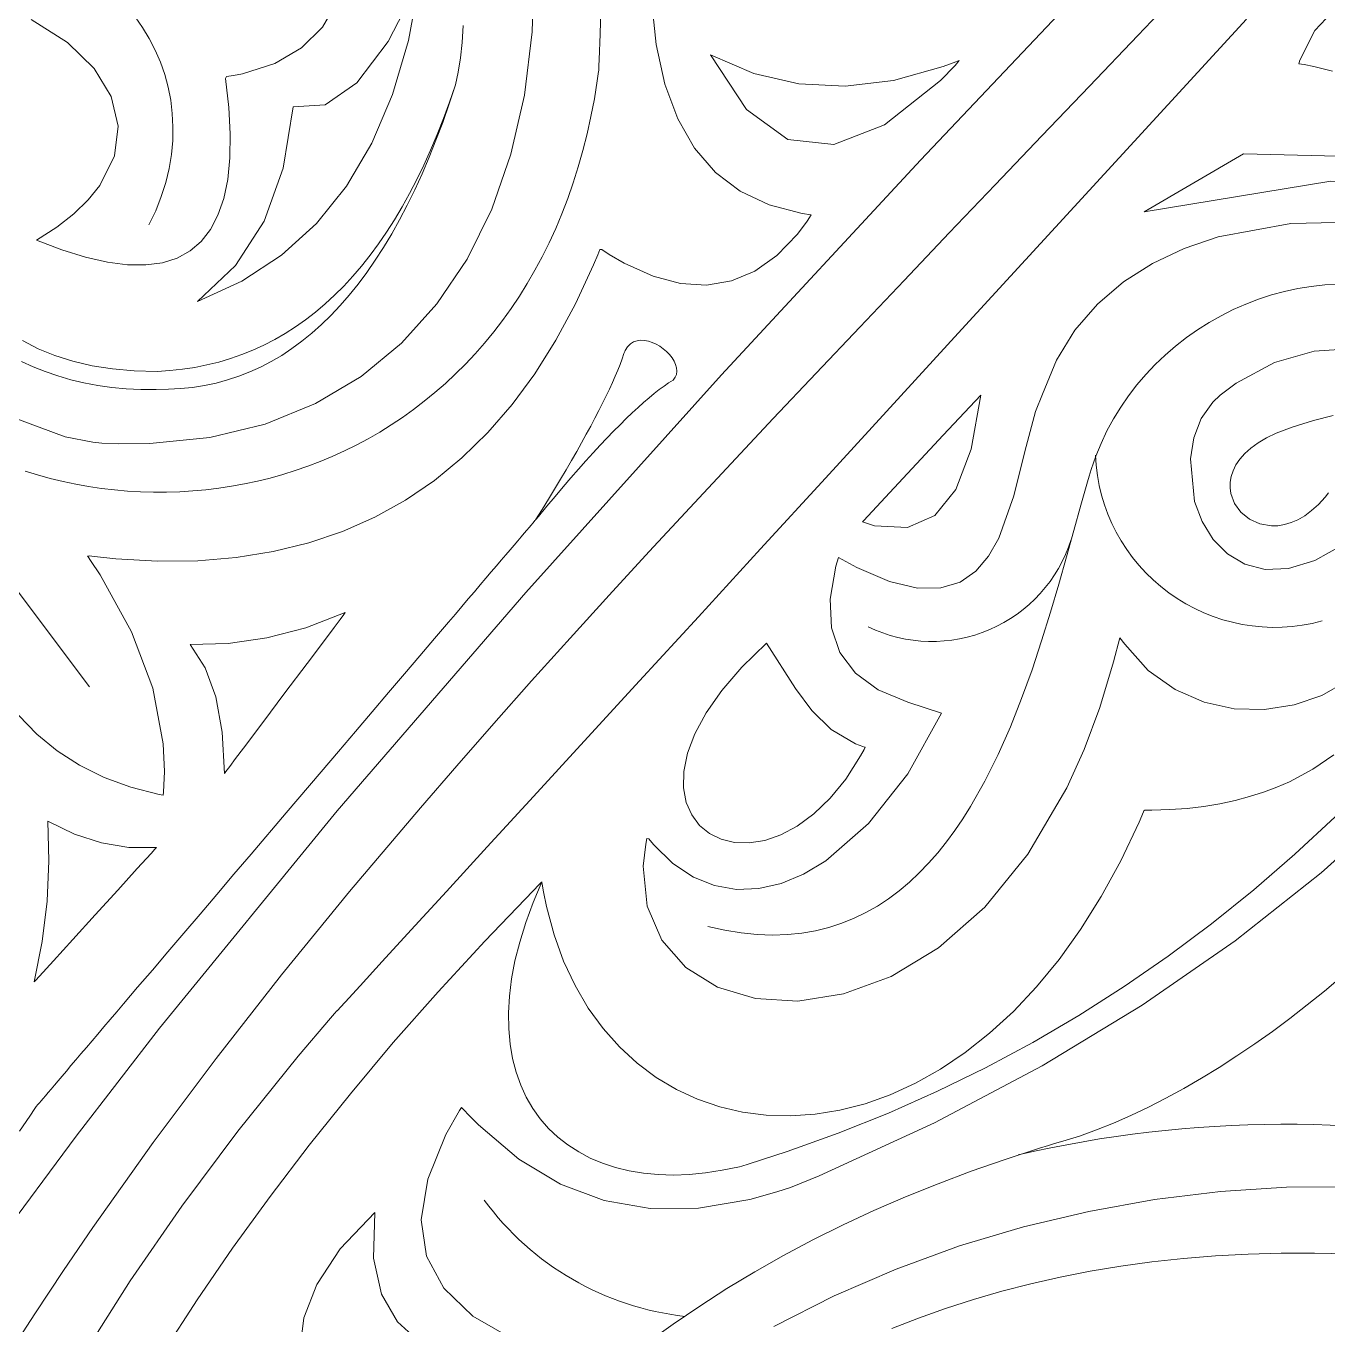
# Model space of a CAD drawing. Header units: inches. Extents: x 249 to 1192, y -18 to 440.
# Drawn here: x 689.5545 to 689.9347, y 233.6908 to 234.0702 of the extents above; entities that cross this region are included whole.
import ezdxf

# ---------------------------------------------------------------- set-up
doc = ezdxf.new("R2010")
doc.units = ezdxf.units.IN
doc.header["$MEASUREMENT"] = 0
doc.layers.add('KACA', color=141, linetype='Continuous', lineweight=30)

# ---------------------------------------------------------------- blocks, each defined once
blk = doc.blocks.new('GORGA')
at = {"lineweight": 9}
for points in [[(366.96725, 150.24422), (366.96862, 150.23106), (366.97117, 150.21942), (366.97491, 150.20931), (366.97982, 150.20074), (366.9859, 150.19369), (366.99317, 150.18817), (367.00161, 150.18418), (367.01123, 150.18172), (367.01382, 150.18134), (367.01269, 150.17942), (367.00983, 150.17567), (367.0038, 150.16943), (366.99737, 150.16486), (366.99055, 150.16197), (366.98332, 150.16076), (366.9757, 150.16122), (366.96769, 150.16336), (366.95928, 150.16718), (366.95492, 150.16972), (366.95271, 150.17114), (366.95214, 150.17114), (366.95153, 150.16963), (366.95029, 150.16665), (366.94504, 150.15525), (366.93933, 150.14465), (366.93316, 150.13485), (366.92652, 150.12586), (366.91943, 150.11768), (366.91187, 150.1103), (366.90384, 150.10373), (366.89536, 150.09796), (366.88641, 150.093), (366.877, 150.08884), (366.86713, 150.08549), (366.85679, 150.08294), (366.84599, 150.0812), (366.83473, 150.08027), (366.82301, 150.08014), (366.81083, 150.08082), (366.80456, 150.08146), (366.80298, 150.08165), (366.80251, 150.08163), (366.80269, 150.08137), (366.80342, 150.08032), (366.80621, 150.07614), (366.81543, 150.05952), (366.82157, 150.04307), (366.82462, 150.02679), (366.82498, 150.01871), (366.82487, 150.01469), (366.82475, 150.01268), (366.8246, 150.01176), (366.82351, 150.01198), (366.81515, 150.01415), (366.80739, 150.01699), (366.80023, 150.02052), (366.79368, 150.02472), (366.78772, 150.0296), (366.78237, 150.03515)], [(366.8756, 150.24378), (366.87114, 150.23615), (366.86502, 150.23006), (366.85723, 150.22551), (366.84777, 150.22252), (366.84514, 150.22201), (366.84379, 150.2218), (366.8431, 150.2217), (366.84286, 150.22107), (366.8438, 150.21266), (366.84422, 150.20495), (366.84411, 150.19795), (366.84348, 150.19165), (366.84232, 150.18606), (366.84064, 150.18117), (366.83844, 150.17699), (366.83572, 150.17351), (366.83247, 150.17074), (366.8287, 150.16867), (366.8244, 150.1673), (366.81958, 150.16664), (366.81424, 150.16669), (366.80837, 150.16743), (366.80198, 150.16889), (366.79507, 150.17105), (366.78763, 150.17391), (366.79353, 150.17765), (366.79857, 150.18157), (366.80276, 150.18565), (366.80611, 150.18985), (366.81037, 150.19849), (366.81146, 150.20723), (366.80947, 150.21584), (366.80452, 150.22405), (366.7967, 150.23162), (366.78613, 150.2383)], [(366.78081, 150.12212), (366.79604, 150.11649), (366.8041, 150.11486), (366.8067, 150.11459), (366.81146, 150.1144), (366.82072, 150.11446), (366.83823, 150.11625), (366.85438, 150.12018), (366.86912, 150.12617), (366.88243, 150.13408), (366.89427, 150.14383), (366.90459, 150.1553), (366.91338, 150.16839), (366.92059, 150.18299), (366.92618, 150.19899), (366.93013, 150.21629), (366.9324, 150.23478), (366.93296, 150.25436)], [(367.14095, 150.23846), (367.05787, 150.14785), (367.01806, 150.10442), (366.99908, 150.08373), (366.98092, 150.06392), (366.96372, 150.04515), (366.94761, 150.02758), (366.93275, 150.01137), (366.91927, 149.99667), (366.90733, 149.98365), (366.89706, 149.97244), (366.88861, 149.96322), (366.88212, 149.95614), (366.87773, 149.95136), (366.87637, 149.94987), (366.87559, 149.94902), (366.87542, 149.94884), (366.87539, 149.94881), (366.87467, 149.94798), (366.87348, 149.94661), (366.8641, 149.9356), (366.84639, 149.91363), (366.83004, 149.89172), (366.81502, 149.86991), (366.8013, 149.84821)], [(367.32551, 149.85438), (367.31565, 149.86066), (367.31059, 149.86373), (367.30896, 149.86465), (367.30793, 149.86517), (367.29964, 149.86914), (367.28262, 149.87631), (367.26507, 149.88245), (367.24707, 149.88755), (367.22868, 149.8916), (367.20998, 149.8946), (367.19102, 149.89655), (367.17188, 149.89743), (367.15264, 149.89725), (367.13335, 149.89599), (367.11408, 149.89365), (367.09491, 149.89023), (367.07591, 149.88572), (367.05714, 149.88011), (367.03867, 149.87339), (367.02057, 149.86557), (367.00291, 149.85664)], [(366.96725, 150.24422), (366.96862, 150.23106), (366.97117, 150.21942), (366.97491, 150.20931), (366.97982, 150.20074), (366.9859, 150.19369), (366.99317, 150.18817), (367.00161, 150.18418), (367.01123, 150.18172), (367.01382, 150.18134), (367.01269, 150.17942), (367.00983, 150.17567), (367.0038, 150.16943), (366.99737, 150.16486), (366.99055, 150.16197), (366.98332, 150.16076), (366.9757, 150.16122), (366.96769, 150.16336), (366.95928, 150.16718), (366.95492, 150.16972), (366.95271, 150.17114), (366.95214, 150.17114), (366.95153, 150.16963), (366.95029, 150.16665), (366.94504, 150.15525), (366.93933, 150.14465), (366.93316, 150.13485), (366.92652, 150.12586), (366.91943, 150.11768), (366.91187, 150.1103), (366.90384, 150.10373), (366.89536, 150.09796), (366.88641, 150.093), (366.877, 150.08884), (366.86713, 150.08549), (366.85679, 150.08294), (366.84599, 150.0812), (366.83473, 150.08027), (366.82301, 150.08014), (366.81083, 150.08082), (366.80456, 150.08146), (366.80298, 150.08165), (366.80251, 150.08163), (366.80269, 150.08137), (366.80342, 150.08032), (366.80621, 150.07614), (366.81543, 150.05952), (366.82157, 150.04307), (366.82462, 150.02679), (366.82498, 150.01871), (366.82487, 150.01469), (366.82475, 150.01268), (366.8246, 150.01176), (366.82351, 150.01198), (366.81515, 150.01415), (366.80739, 150.01699), (366.80023, 150.02052), (366.79368, 150.02472), (366.78772, 150.0296), (366.78237, 150.03515)], [(366.8756, 150.24378), (366.87114, 150.23615), (366.86502, 150.23006), (366.85723, 150.22551), (366.84777, 150.22252), (366.84514, 150.22201), (366.84379, 150.2218), (366.8431, 150.2217), (366.84286, 150.22107), (366.8438, 150.21266), (366.84422, 150.20495), (366.84411, 150.19795), (366.84348, 150.19165), (366.84232, 150.18606), (366.84064, 150.18117), (366.83844, 150.17699), (366.83572, 150.17351), (366.83247, 150.17074), (366.8287, 150.16867), (366.8244, 150.1673), (366.81958, 150.16664), (366.81424, 150.16669), (366.80837, 150.16743), (366.80198, 150.16889), (366.79507, 150.17105), (366.78763, 150.17391), (366.79353, 150.17765), (366.79857, 150.18157), (366.80276, 150.18565), (366.80611, 150.18985), (366.81037, 150.19849), (366.81146, 150.20723), (366.80947, 150.21584), (366.80452, 150.22405), (366.7967, 150.23162), (366.78613, 150.2383)], [(366.78081, 150.12212), (366.79604, 150.11649), (366.8041, 150.11486), (366.8067, 150.11459), (366.81146, 150.1144), (366.82072, 150.11446), (366.83823, 150.11625), (366.85438, 150.12018), (366.86912, 150.12617), (366.88243, 150.13408), (366.89427, 150.14383), (366.90459, 150.1553), (366.91338, 150.16839), (366.92059, 150.18299), (366.92618, 150.19899), (366.93013, 150.21629), (366.9324, 150.23478), (366.93296, 150.25436)], [(367.14095, 150.23846), (367.05787, 150.14785), (367.01806, 150.10442), (366.99908, 150.08373), (366.98092, 150.06392), (366.96372, 150.04515), (366.94761, 150.02758), (366.93275, 150.01137), (366.91927, 149.99667), (366.90733, 149.98365), (366.89706, 149.97244), (366.88861, 149.96322), (366.88212, 149.95614), (366.87773, 149.95136), (366.87637, 149.94987), (366.87559, 149.94902), (366.87542, 149.94884), (366.87539, 149.94881), (366.87467, 149.94798), (366.87348, 149.94661), (366.8641, 149.9356), (366.84639, 149.91363), (366.83004, 149.89172), (366.81502, 149.86991), (366.8013, 149.84821)], [(367.32551, 149.85438), (367.31565, 149.86066), (367.31059, 149.86373), (367.30896, 149.86465), (367.30793, 149.86517), (367.29964, 149.86914), (367.28262, 149.87631), (367.26507, 149.88245), (367.24707, 149.88755), (367.22868, 149.8916), (367.20998, 149.8946), (367.19102, 149.89655), (367.17188, 149.89743), (367.15264, 149.89725), (367.13335, 149.89599), (367.11408, 149.89365), (367.09491, 149.89023), (367.07591, 149.88572), (367.05714, 149.88011), (367.03867, 149.87339), (367.02057, 149.86557), (367.00291, 149.85664)], [(366.92694, 149.85276), (366.91503, 149.85966), (366.90657, 149.8678), (366.90155, 149.87717), (366.89999, 149.88778), (366.90188, 149.89963), (366.90721, 149.91271), (366.91117, 149.91972), (366.91173, 149.92061), (366.91244, 149.91987), (366.91387, 149.91835), (366.91674, 149.91546), (366.92848, 149.90551), (366.94067, 149.89816), (366.95341, 149.89335), (366.96681, 149.89104), (366.98096, 149.89118), (366.99597, 149.89373), (367.00382, 149.89589), (367.00784, 149.89719), (367.01616, 149.90064), (367.04987, 149.91608), (367.08128, 149.93269), (367.1105, 149.95043), (367.13764, 149.96926), (367.16281, 149.98912), (367.18614, 150.00999)], [(367.17241, 150.14224), (367.16075, 150.14144), (367.14916, 150.13813), (367.13799, 150.13217), (367.13328, 150.12865), (367.13114, 150.1266), (367.12779, 150.12176), (367.12562, 150.11614), (367.1246, 150.11004), (367.12585, 150.09754), (367.12806, 150.09169), (367.13126, 150.0865), (367.13542, 150.08225), (367.1405, 150.07922), (367.14647, 150.07769), (367.15329, 150.07796), (367.16091, 150.08029), (367.16932, 150.08498)], [(367.17014, 150.04499), (367.16296, 150.04094), (367.1549, 150.03818), (367.14628, 150.03684), (367.13741, 150.03704), (367.12859, 150.03892), (367.12012, 150.04261), (367.11232, 150.04824), (367.10549, 150.05593), (367.10397, 150.05779), (367.10217, 150.05071), (367.09815, 150.03738), (367.09358, 150.02513), (367.08853, 150.01393), (367.07718, 149.99456), (367.06455, 149.97907), (367.05107, 149.96724), (367.03719, 149.95887), (367.02335, 149.95375), (367.01, 149.95166), (366.99757, 149.95239), (366.98651, 149.95574), (366.97727, 149.96148), (366.97027, 149.96942), (366.96598, 149.97935), (366.96482, 149.99104), (366.96556, 149.99748), (366.96589, 149.99915), (366.96647, 149.99905), (366.96783, 149.99741), (366.9735, 149.99186), (366.97946, 149.98787), (366.98567, 149.98536), (366.99206, 149.98426), (366.99856, 149.98451), (367.00512, 149.98603), (367.01166, 149.98876), (367.01814, 149.99262), (367.03062, 150.00347), (367.04205, 150.01802), (367.05194, 150.03572), (367.04207, 150.03893), (367.0334, 150.0426), (367.02679, 150.04745), (367.02226, 150.05348), (367.0198, 150.06069), (367.01941, 150.06908), (367.02109, 150.07865), (367.02184, 150.08123), (367.02716, 150.07833), (367.03676, 150.07419), (367.04489, 150.07227), (367.0517, 150.0723), (367.05734, 150.07403), (367.06195, 150.0772), (367.06568, 150.08156), (367.06868, 150.08685), (367.07305, 150.09921), (367.07623, 150.11221), (367.07939, 150.12381), (367.08141, 150.1289), (367.08549, 150.13884), (367.09087, 150.1476), (367.09743, 150.15519), (367.10503, 150.16168), (367.11353, 150.16709), (367.12281, 150.17147), (367.13272, 150.17485), (367.15395, 150.17878), (367.17614, 150.17921)], [(367.16612, 150.22324), (367.16064, 150.22466), (367.15778, 150.2252), (367.15631, 150.22543), (367.15652, 150.2265), (367.16096, 150.23512), (367.16752, 150.24212)], [(366.74644, 149.85161), (366.75696, 149.85869), (366.76715, 149.86912), (366.76964, 149.87227), (366.77089, 149.87392), (366.77151, 149.87477), (366.77185, 149.87525), (366.77325, 149.87719), (366.77605, 149.88106), (366.79921, 149.91222), (366.82359, 149.94369), (366.87546, 150.0072), (366.93053, 150.07102), (366.98767, 150.13455), (367.04575, 150.19722), (367.10365, 150.25844)], [(366.92694, 149.85276), (366.91503, 149.85966), (366.90657, 149.8678), (366.90155, 149.87717), (366.89999, 149.88778), (366.90188, 149.89963), (366.90721, 149.91271), (366.91117, 149.91972), (366.91173, 149.92061), (366.91244, 149.91987), (366.91387, 149.91835), (366.91674, 149.91546), (366.92848, 149.90551), (366.94067, 149.89816), (366.95341, 149.89335), (366.96681, 149.89104), (366.98096, 149.89118), (366.99597, 149.89373), (367.00382, 149.89589), (367.00784, 149.89719), (367.01616, 149.90064), (367.04987, 149.91608), (367.08128, 149.93269), (367.1105, 149.95043), (367.13764, 149.96926), (367.16281, 149.98912), (367.18614, 150.00999)], [(367.17241, 150.14224), (367.16075, 150.14144), (367.14916, 150.13813), (367.13799, 150.13217), (367.13328, 150.12865), (367.13114, 150.1266), (367.12779, 150.12176), (367.12562, 150.11614), (367.1246, 150.11004), (367.12585, 150.09754), (367.12806, 150.09169), (367.13126, 150.0865), (367.13542, 150.08225), (367.1405, 150.07922), (367.14647, 150.07769), (367.15329, 150.07796), (367.16091, 150.08029), (367.16932, 150.08498)], [(367.17014, 150.04499), (367.16296, 150.04094), (367.1549, 150.03818), (367.14628, 150.03684), (367.13741, 150.03704), (367.12859, 150.03892), (367.12012, 150.04261), (367.11232, 150.04824), (367.10549, 150.05593), (367.10397, 150.05779), (367.10217, 150.05071), (367.09815, 150.03738), (367.09358, 150.02513), (367.08853, 150.01393), (367.07718, 149.99456), (367.06455, 149.97907), (367.05107, 149.96724), (367.03719, 149.95887), (367.02335, 149.95375), (367.01, 149.95166), (366.99757, 149.95239), (366.98651, 149.95574), (366.97727, 149.96148), (366.97027, 149.96942), (366.96598, 149.97935), (366.96482, 149.99104), (366.96556, 149.99748), (366.96589, 149.99915), (366.96647, 149.99905), (366.96783, 149.99741), (366.9735, 149.99186), (366.97946, 149.98787), (366.98567, 149.98536), (366.99206, 149.98426), (366.99856, 149.98451), (367.00512, 149.98603), (367.01166, 149.98876), (367.01814, 149.99262), (367.03062, 150.00347), (367.04205, 150.01802), (367.05194, 150.03572), (367.04207, 150.03893), (367.0334, 150.0426), (367.02679, 150.04745), (367.02226, 150.05348), (367.0198, 150.06069), (367.01941, 150.06908), (367.02109, 150.07865), (367.02184, 150.08123), (367.02716, 150.07833), (367.03676, 150.07419), (367.04489, 150.07227), (367.0517, 150.0723), (367.05734, 150.07403), (367.06195, 150.0772), (367.06568, 150.08156), (367.06868, 150.08685), (367.07305, 150.09921), (367.07623, 150.11221), (367.07939, 150.12381), (367.08141, 150.1289), (367.08549, 150.13884), (367.09087, 150.1476), (367.09743, 150.15519), (367.10503, 150.16168), (367.11353, 150.16709), (367.12281, 150.17147), (367.13272, 150.17485), (367.15395, 150.17878), (367.17614, 150.17921)], [(367.16612, 150.22324), (367.16064, 150.22466), (367.15778, 150.2252), (367.15631, 150.22543), (367.15652, 150.2265), (367.16096, 150.23512), (367.16752, 150.24212)], [(366.74644, 149.85161), (366.75696, 149.85869), (366.76715, 149.86912), (366.76964, 149.87227), (366.77089, 149.87392), (366.77151, 149.87477), (366.77185, 149.87525), (366.77325, 149.87719), (366.77605, 149.88106), (366.79921, 149.91222), (366.82359, 149.94369), (366.87546, 150.0072), (366.93053, 150.07102), (366.98767, 150.13455), (367.04575, 150.19722), (367.10365, 150.25844)], [(366.77892, 149.84754), (366.78713, 149.8603), (366.79551, 149.87294), (366.80407, 149.88548), (366.82172, 149.9103), (366.84009, 149.93487), (366.8592, 149.95929), (366.87908, 149.98367), (366.89973, 150.00812), (366.91035, 150.0204), (366.92118, 150.03273), (366.93221, 150.04514), (366.94344, 150.05763), (366.95489, 150.07022), (366.96654, 150.08291), (366.9784, 150.09573), (366.99048, 150.10869), (367.00278, 150.1218), (367.0153, 150.13507), (367.02804, 150.14852), (367.041, 150.16215), (367.05419, 150.17599), (367.0676, 150.19005), (367.08125, 150.20434), (367.09513, 150.21887), (367.10924, 150.23366), (367.12359, 150.24872)], [(366.77892, 149.84754), (366.78713, 149.8603), (366.79551, 149.87294), (366.80407, 149.88548), (366.82172, 149.9103), (366.84009, 149.93487), (366.8592, 149.95929), (366.87908, 149.98367), (366.89973, 150.00812), (366.91035, 150.0204), (366.92118, 150.03273), (366.93221, 150.04514), (366.94344, 150.05763), (366.95489, 150.07022), (366.96654, 150.08291), (366.9784, 150.09573), (366.99048, 150.10869), (367.00278, 150.1218), (367.0153, 150.13507), (367.02804, 150.14852), (367.041, 150.16215), (367.05419, 150.17599), (367.0676, 150.19005), (367.08125, 150.20434), (367.09513, 150.21887), (367.10924, 150.23366), (367.12359, 150.24872)], [(366.95247, 150.24123), (366.95228, 150.23402), (366.95199, 150.22669), (366.9519, 150.22484), (366.95185, 150.22391), (366.95184, 150.22368), (366.95184, 150.22356), (366.95183, 150.22346), (366.95178, 150.22313), (366.9514, 150.22045), (366.95055, 150.21517), (366.94956, 150.21002), (366.94845, 150.20499), (366.94721, 150.20008), (366.94585, 150.19529), (366.94438, 150.19061), (366.94278, 150.18606), (366.94108, 150.18163), (366.93926, 150.17732), (366.93734, 150.17312), (366.93532, 150.16905), (366.93319, 150.16509), (366.93097, 150.16126), (366.92865, 150.15754), (366.92624, 150.15394), (366.92374, 150.15046), (366.92115, 150.1471), (366.91848, 150.14385), (366.91573, 150.14072), (366.91291, 150.13771), (366.91, 150.13482), (366.90703, 150.13205), (366.90399, 150.12939), (366.90088, 150.12685), (366.89771, 150.12443), (366.89448, 150.12212), (366.8912, 150.11993), (366.88786, 150.11786), (366.88446, 150.1159), (366.88102, 150.11406), (366.87754, 150.11233), (366.87401, 150.11072), (366.87045, 150.10923), (366.86684, 150.10785), (366.86321, 150.10659), (366.85954, 150.10544), (366.85585, 150.10441), (366.85213, 150.10349), (366.84839, 150.10269), (366.84463, 150.102), (366.84085, 150.10143), (366.83706, 150.10097), (366.83327, 150.10063), (366.82946, 150.1004), (366.82565, 150.10028), (366.82184, 150.10027), (366.81803, 150.10038), (366.81423, 150.10061), (366.81043, 150.10094), (366.80665, 150.10139), (366.80287, 150.10196), (366.79912, 150.10263), (366.79538, 150.10342), (366.79166, 150.10432), (366.78798, 150.10533), (366.78431, 150.10645)], [(366.81641, 150.23915), (366.8186, 150.23605), (366.82057, 150.2328), (366.8223, 150.22942), (366.82381, 150.22593), (366.82507, 150.22232), (366.82607, 150.21861), (366.82682, 150.21481), (366.8273, 150.21093), (366.8275, 150.20698), (366.82742, 150.20298), (366.82704, 150.19893), (366.82637, 150.19484), (366.82538, 150.19073), (366.82408, 150.1866), (366.82245, 150.18247), (366.82049, 150.17835)], [(366.95247, 150.24123), (366.95228, 150.23402), (366.95199, 150.22669), (366.9519, 150.22484), (366.95185, 150.22391), (366.95184, 150.22368), (366.95184, 150.22356), (366.95183, 150.22346), (366.95178, 150.22313), (366.9514, 150.22045), (366.95055, 150.21517), (366.94956, 150.21002), (366.94845, 150.20499), (366.94721, 150.20008), (366.94585, 150.19529), (366.94438, 150.19061), (366.94278, 150.18606), (366.94108, 150.18163), (366.93926, 150.17732), (366.93734, 150.17312), (366.93532, 150.16905), (366.93319, 150.16509), (366.93097, 150.16126), (366.92865, 150.15754), (366.92624, 150.15394), (366.92374, 150.15046), (366.92115, 150.1471), (366.91848, 150.14385), (366.91573, 150.14072), (366.91291, 150.13771), (366.91, 150.13482), (366.90703, 150.13205), (366.90399, 150.12939), (366.90088, 150.12685), (366.89771, 150.12443), (366.89448, 150.12212), (366.8912, 150.11993), (366.88786, 150.11786), (366.88446, 150.1159), (366.88102, 150.11406), (366.87754, 150.11233), (366.87401, 150.11072), (366.87045, 150.10923), (366.86684, 150.10785), (366.86321, 150.10659), (366.85954, 150.10544), (366.85585, 150.10441), (366.85213, 150.10349), (366.84839, 150.10269), (366.84463, 150.102), (366.84085, 150.10143), (366.83706, 150.10097), (366.83327, 150.10063), (366.82946, 150.1004), (366.82565, 150.10028), (366.82184, 150.10027), (366.81803, 150.10038), (366.81423, 150.10061), (366.81043, 150.10094), (366.80665, 150.10139), (366.80287, 150.10196), (366.79912, 150.10263), (366.79538, 150.10342), (366.79166, 150.10432), (366.78798, 150.10533), (366.78431, 150.10645)], [(366.81641, 150.23915), (366.8186, 150.23605), (366.82057, 150.2328), (366.8223, 150.22942), (366.82381, 150.22593), (366.82507, 150.22232), (366.82607, 150.21861), (366.82682, 150.21481), (366.8273, 150.21093), (366.8275, 150.20698), (366.82742, 150.20298), (366.82704, 150.19893), (366.82637, 150.19484), (366.82538, 150.19073), (366.82408, 150.1866), (366.82245, 150.18247), (366.82049, 150.17835)], [(366.91227, 150.2366), (366.91195, 150.23166), (366.91146, 150.22712), (366.9108, 150.22297), (366.91, 150.21922), (366.90816, 150.21367), (366.90626, 150.2083), (366.9043, 150.20311), (366.90229, 150.1981), (366.90022, 150.19327), (366.89809, 150.18862), (366.8959, 150.18415), (366.89366, 150.17985), (366.89136, 150.17573), (366.889, 150.17179), (366.88658, 150.16803), (366.88411, 150.16445), (366.88157, 150.16105), (366.87898, 150.15782), (366.87634, 150.15478), (366.87363, 150.15191), (366.87087, 150.14922), (366.86805, 150.14671), (366.86517, 150.14438), (366.86224, 150.14223), (366.85925, 150.14025), (366.8562, 150.13846), (366.85309, 150.13684), (366.84993, 150.1354), (366.8467, 150.13414), (366.84342, 150.13306), (366.84009, 150.13216), (366.83669, 150.13143), (366.83324, 150.13089), (366.82973, 150.13052), (366.82616, 150.13033), (366.82254, 150.13032), (366.81813, 150.13032), (366.81383, 150.13051), (366.80962, 150.1309), (366.80551, 150.13147), (366.80151, 150.13222), (366.79762, 150.13314), (366.79384, 150.13424), (366.79018, 150.1355), (366.78664, 150.13692), (366.78322, 150.13849)], [(366.7836, 150.14455), (366.78811, 150.14218), (366.79299, 150.14016), (366.79824, 150.13851), (366.80385, 150.13722), (366.80983, 150.1363), (366.81618, 150.13574), (366.82289, 150.13554), (366.82661, 150.13578), (366.83027, 150.13618), (366.83386, 150.13673), (366.83739, 150.13744), (366.84085, 150.13829), (366.84425, 150.1393), (366.84758, 150.14046), (366.85085, 150.14178), (366.85406, 150.14325), (366.8572, 150.14487), (366.86027, 150.14664), (366.86329, 150.14857), (366.86623, 150.15065), (366.86912, 150.15288), (366.87194, 150.15527), (366.87469, 150.1578), (366.87738, 150.1605), (366.88, 150.16334), (366.88257, 150.16634), (366.88506, 150.16949), (366.88749, 150.17279), (366.88986, 150.17625), (366.89217, 150.17986), (366.89441, 150.18362), (366.89658, 150.18753), (366.89869, 150.1916), (366.90074, 150.19582), (366.90272, 150.20019), (366.90463, 150.20472), (366.90649, 150.2094), (366.90828, 150.21423), (366.91, 150.21922)], [(366.91227, 150.2366), (366.91195, 150.23166), (366.91146, 150.22712), (366.9108, 150.22297), (366.91, 150.21922), (366.90816, 150.21367), (366.90626, 150.2083), (366.9043, 150.20311), (366.90229, 150.1981), (366.90022, 150.19327), (366.89809, 150.18862), (366.8959, 150.18415), (366.89366, 150.17985), (366.89136, 150.17573), (366.889, 150.17179), (366.88658, 150.16803), (366.88411, 150.16445), (366.88157, 150.16105), (366.87898, 150.15782), (366.87634, 150.15478), (366.87363, 150.15191), (366.87087, 150.14922), (366.86805, 150.14671), (366.86517, 150.14438), (366.86224, 150.14223), (366.85925, 150.14025), (366.8562, 150.13846), (366.85309, 150.13684), (366.84993, 150.1354), (366.8467, 150.13414), (366.84342, 150.13306), (366.84009, 150.13216), (366.83669, 150.13143), (366.83324, 150.13089), (366.82973, 150.13052), (366.82616, 150.13033), (366.82254, 150.13032), (366.81813, 150.13032), (366.81383, 150.13051), (366.80962, 150.1309), (366.80551, 150.13147), (366.80151, 150.13222), (366.79762, 150.13314), (366.79384, 150.13424), (366.79018, 150.1355), (366.78664, 150.13692), (366.78322, 150.13849)], [(366.7836, 150.14455), (366.78811, 150.14218), (366.79299, 150.14016), (366.79824, 150.13851), (366.80385, 150.13722), (366.80983, 150.1363), (366.81618, 150.13574), (366.82289, 150.13554), (366.82661, 150.13578), (366.83027, 150.13618), (366.83386, 150.13673), (366.83739, 150.13744), (366.84085, 150.13829), (366.84425, 150.1393), (366.84758, 150.14046), (366.85085, 150.14178), (366.85406, 150.14325), (366.8572, 150.14487), (366.86027, 150.14664), (366.86329, 150.14857), (366.86623, 150.15065), (366.86912, 150.15288), (366.87194, 150.15527), (366.87469, 150.1578), (366.87738, 150.1605), (366.88, 150.16334), (366.88257, 150.16634), (366.88506, 150.16949), (366.88749, 150.17279), (366.88986, 150.17625), (366.89217, 150.17986), (366.89441, 150.18362), (366.89658, 150.18753), (366.89869, 150.1916), (366.90074, 150.19582), (366.90272, 150.20019), (366.90463, 150.20472), (366.90649, 150.2094), (366.90828, 150.21423), (366.91, 150.21922)], [(366.98369, 149.97341), (366.98866, 149.97232), (366.99346, 149.97155), (366.9981, 149.97109), (367.00259, 149.97094), (367.00692, 149.97108), (367.0111, 149.9715), (367.01513, 149.9722), (367.01902, 149.97315), (367.02277, 149.97437), (367.02639, 149.97582), (367.02987, 149.97751), (367.03322, 149.97941), (367.03645, 149.98153), (367.03955, 149.98385), (367.04254, 149.98637), (367.0454, 149.98906), (367.04816, 149.99192), (367.05081, 149.99495), (367.05335, 149.99812), (367.05579, 150.00144), (367.05813, 150.00488), (367.06038, 150.00845), (367.06459, 150.0159), (367.06847, 150.0237), (367.07204, 150.03178), (367.07532, 150.04005), (367.07835, 150.04843), (367.08114, 150.05684), (367.08373, 150.0652), (367.08615, 150.07342), (367.08841, 150.08143), (367.09056, 150.08914), (367.09261, 150.09647), (367.0946, 150.10334), (367.09509, 150.10497), (367.09566, 150.1069), (367.09697, 150.11076), (367.0985, 150.11452), (367.10023, 150.11817), (367.10215, 150.12172), (367.10425, 150.12514), (367.10654, 150.12845), (367.10899, 150.13162), (367.1116, 150.13467), (367.11436, 150.13758), (367.11726, 150.14034), (367.12029, 150.14296), (367.12345, 150.14542), (367.12672, 150.14772), (367.1301, 150.14986), (367.13357, 150.15183), (367.13714, 150.15362), (367.14078, 150.15523), (367.1445, 150.15666), (367.14828, 150.15789), (367.15211, 150.15893), (367.15599, 150.15976), (367.1599, 150.16039), (367.16384, 150.1608), (367.16781, 150.16099)], [(367.17365, 149.96304), (367.16378, 149.95458), (367.15366, 149.94659), (367.14854, 149.94279), (367.14338, 149.93914), (367.1382, 149.93563), (367.13301, 149.93229), (367.12782, 149.92911), (367.12264, 149.92611), (367.11747, 149.92329), (367.11233, 149.92066), (367.10722, 149.91824), (367.10216, 149.91602), (367.09715, 149.91401), (367.09221, 149.91223), (367.08735, 149.91068), (367.08495, 149.91), (367.08435, 149.90984), (367.08313, 149.90947), (367.08057, 149.90868), (367.07047, 149.90542), (367.06058, 149.90196), (367.05091, 149.89831), (367.04145, 149.89448), (367.0322, 149.89046), (367.02318, 149.88626), (367.01436, 149.88187), (367.00577, 149.87731), (366.9974, 149.87257), (366.98924, 149.86766), (366.98131, 149.86258), (366.9736, 149.85732), (366.96611, 149.8519)], [(366.98369, 149.97341), (366.98866, 149.97232), (366.99346, 149.97155), (366.9981, 149.97109), (367.00259, 149.97094), (367.00692, 149.97108), (367.0111, 149.9715), (367.01513, 149.9722), (367.01902, 149.97315), (367.02277, 149.97437), (367.02639, 149.97582), (367.02987, 149.97751), (367.03322, 149.97941), (367.03645, 149.98153), (367.03955, 149.98385), (367.04254, 149.98637), (367.0454, 149.98906), (367.04816, 149.99192), (367.05081, 149.99495), (367.05335, 149.99812), (367.05579, 150.00144), (367.05813, 150.00488), (367.06038, 150.00845), (367.06459, 150.0159), (367.06847, 150.0237), (367.07204, 150.03178), (367.07532, 150.04005), (367.07835, 150.04843), (367.08114, 150.05684), (367.08373, 150.0652), (367.08615, 150.07342), (367.08841, 150.08143), (367.09056, 150.08914), (367.09261, 150.09647), (367.0946, 150.10334), (367.09509, 150.10497), (367.09566, 150.1069), (367.09697, 150.11076), (367.0985, 150.11452), (367.10023, 150.11817), (367.10215, 150.12172), (367.10425, 150.12514), (367.10654, 150.12845), (367.10899, 150.13162), (367.1116, 150.13467), (367.11436, 150.13758), (367.11726, 150.14034), (367.12029, 150.14296), (367.12345, 150.14542), (367.12672, 150.14772), (367.1301, 150.14986), (367.13357, 150.15183), (367.13714, 150.15362), (367.14078, 150.15523), (367.1445, 150.15666), (367.14828, 150.15789), (367.15211, 150.15893), (367.15599, 150.15976), (367.1599, 150.16039), (367.16384, 150.1608), (367.16781, 150.16099)], [(367.17365, 149.96304), (367.16378, 149.95458), (367.15366, 149.94659), (367.14854, 149.94279), (367.14338, 149.93914), (367.1382, 149.93563), (367.13301, 149.93229), (367.12782, 149.92911), (367.12264, 149.92611), (367.11747, 149.92329), (367.11233, 149.92066), (367.10722, 149.91824), (367.10216, 149.91602), (367.09715, 149.91401), (367.09221, 149.91223), (367.08735, 149.91068), (367.08495, 149.91), (367.08435, 149.90984), (367.08313, 149.90947), (367.08057, 149.90868), (367.07047, 149.90542), (367.06058, 149.90196), (367.05091, 149.89831), (367.04145, 149.89448), (367.0322, 149.89046), (367.02318, 149.88626), (367.01436, 149.88187), (367.00577, 149.87731), (366.9974, 149.87257), (366.98924, 149.86766), (366.98131, 149.86258), (366.9736, 149.85732), (366.96611, 149.8519)], [(366.78265, 149.91364), (366.78566, 149.918), (366.78719, 149.92026), (366.78757, 149.92084), (366.78767, 149.92098), (366.7877, 149.92103), (366.7877, 149.92103), (366.78773, 149.92106), (366.78787, 149.92122), (366.78812, 149.92152), (366.78848, 149.92195), (366.78896, 149.92251), (366.78954, 149.92319), (366.79023, 149.924), (366.79102, 149.92492), (366.7919, 149.92596), (366.79289, 149.92712), (366.79396, 149.92838), (366.79513, 149.92975), (366.79638, 149.93122), (366.79771, 149.93279), (366.79913, 149.93446), (366.80063, 149.93621), (366.8022, 149.93806), (366.80385, 149.94), (366.80556, 149.94201), (366.80735, 149.94411), (366.80919, 149.94628), (366.81111, 149.94852), (366.81307, 149.95084), (366.81718, 149.95566), (366.82149, 149.96072), (366.82597, 149.96599), (366.83062, 149.97145), (366.8354, 149.97706), (366.84029, 149.98281), (366.84527, 149.98867), (366.85032, 149.9946), (366.86054, 150.0066), (366.87075, 150.01859), (366.8758, 150.02453), (366.88078, 150.03038), (366.88567, 150.03613), (366.89045, 150.04174), (366.8951, 150.0472), (366.89958, 150.05247), (366.90389, 150.05753), (366.908, 150.06236), (366.90996, 150.06467), (366.91188, 150.06691), (366.91372, 150.06909), (366.91551, 150.07118), (366.91722, 150.0732), (366.91887, 150.07513), (366.92044, 150.07698), (366.92194, 150.07874), (366.92336, 150.0804), (366.92469, 150.08197), (366.92595, 150.08344), (366.92711, 150.08481), (366.92818, 150.08608), (366.92917, 150.08723), (366.93005, 150.08827), (366.93084, 150.0892), (366.93153, 150.09), (366.93211, 150.09069), (366.93259, 150.09125), (366.93295, 150.09168), (366.9332, 150.09197), (366.93334, 150.09214), (366.93337, 150.09216), (366.93337, 150.09217), (366.93342, 150.09223), (366.93358, 150.09242), (366.9342, 150.09318), (366.93666, 150.09616), (366.93907, 150.09903), (366.94141, 150.1018), (366.94369, 150.10445), (366.94592, 150.107), (366.94809, 150.10943), (366.95019, 150.11176), (366.95224, 150.11399), (366.95423, 150.1161), (366.95616, 150.11811), (366.95804, 150.12), (366.95985, 150.12179), (366.9616, 150.12347), (366.9633, 150.12505), (366.96494, 150.12651), (366.96651, 150.12787), (366.96803, 150.12912), (366.96949, 150.13026), (366.97089, 150.13129), (366.97224, 150.13222), (366.97352, 150.13303), (366.97414, 150.13383), (366.97451, 150.1347), (366.97464, 150.13562), (366.97456, 150.13659), (366.97429, 150.13757), (366.97384, 150.13855), (366.97323, 150.13952), (366.97249, 150.14045), (366.97163, 150.14134), (366.97068, 150.14216), (366.96965, 150.14289), (366.96857, 150.14352), (366.96745, 150.14403), (366.96631, 150.1444), (366.96518, 150.14462), (366.96407, 150.14466), (366.963, 150.14452), (366.962, 150.14417), (366.96107, 150.14359), (366.96025, 150.14277), (366.95955, 150.14169), (366.9594, 150.14138), (366.95931, 150.14114), (366.95919, 150.14077), (366.95866, 150.13924), (366.95805, 150.13762), (366.95738, 150.13593), (366.95664, 150.13416), (366.95583, 150.13231), (366.95495, 150.13038), (366.95399, 150.12838), (366.95297, 150.1263), (366.95188, 150.12414), (366.95072, 150.1219), (366.94949, 150.11959), (366.94819, 150.11719), (366.94683, 150.11472), (366.94539, 150.11218), (366.94388, 150.10955), (366.9423, 150.10685), (366.94065, 150.10407), (366.93894, 150.10121), (366.93715, 150.09827), (366.93529, 150.09526), (366.93337, 150.09217)], [(366.78265, 149.91364), (366.78566, 149.918), (366.78719, 149.92026), (366.78757, 149.92084), (366.78767, 149.92098), (366.7877, 149.92103), (366.7877, 149.92103), (366.78773, 149.92106), (366.78787, 149.92122), (366.78812, 149.92152), (366.78848, 149.92195), (366.78896, 149.92251), (366.78954, 149.92319), (366.79023, 149.924), (366.79102, 149.92492), (366.7919, 149.92596), (366.79289, 149.92712), (366.79396, 149.92838), (366.79513, 149.92975), (366.79638, 149.93122), (366.79771, 149.93279), (366.79913, 149.93446), (366.80063, 149.93621), (366.8022, 149.93806), (366.80385, 149.94), (366.80556, 149.94201), (366.80735, 149.94411), (366.80919, 149.94628), (366.81111, 149.94852), (366.81307, 149.95084), (366.81718, 149.95566), (366.82149, 149.96072), (366.82597, 149.96599), (366.83062, 149.97145), (366.8354, 149.97706), (366.84029, 149.98281), (366.84527, 149.98867), (366.85032, 149.9946), (366.86054, 150.0066), (366.87075, 150.01859), (366.8758, 150.02453), (366.88078, 150.03038), (366.88567, 150.03613), (366.89045, 150.04174), (366.8951, 150.0472), (366.89958, 150.05247), (366.90389, 150.05753), (366.908, 150.06236), (366.90996, 150.06467), (366.91188, 150.06691), (366.91372, 150.06909), (366.91551, 150.07118), (366.91722, 150.0732), (366.91887, 150.07513), (366.92044, 150.07698), (366.92194, 150.07874), (366.92336, 150.0804), (366.92469, 150.08197), (366.92595, 150.08344), (366.92711, 150.08481), (366.92818, 150.08608), (366.92917, 150.08723), (366.93005, 150.08827), (366.93084, 150.0892), (366.93153, 150.09), (366.93211, 150.09069), (366.93259, 150.09125), (366.93295, 150.09168), (366.9332, 150.09197), (366.93334, 150.09214), (366.93337, 150.09216), (366.93337, 150.09217), (366.93342, 150.09223), (366.93358, 150.09242), (366.9342, 150.09318), (366.93666, 150.09616), (366.93907, 150.09903), (366.94141, 150.1018), (366.94369, 150.10445), (366.94592, 150.107), (366.94809, 150.10943), (366.95019, 150.11176), (366.95224, 150.11399), (366.95423, 150.1161), (366.95616, 150.11811), (366.95804, 150.12), (366.95985, 150.12179), (366.9616, 150.12347), (366.9633, 150.12505), (366.96494, 150.12651), (366.96651, 150.12787), (366.96803, 150.12912), (366.96949, 150.13026), (366.97089, 150.13129), (366.97224, 150.13222), (366.97352, 150.13303), (366.97414, 150.13383), (366.97451, 150.1347), (366.97464, 150.13562), (366.97456, 150.13659), (366.97429, 150.13757), (366.97384, 150.13855), (366.97323, 150.13952), (366.97249, 150.14045), (366.97163, 150.14134), (366.97068, 150.14216), (366.96965, 150.14289), (366.96857, 150.14352), (366.96745, 150.14403), (366.96631, 150.1444), (366.96518, 150.14462), (366.96407, 150.14466), (366.963, 150.14452), (366.962, 150.14417), (366.96107, 150.14359), (366.96025, 150.14277), (366.95955, 150.14169), (366.9594, 150.14138), (366.95931, 150.14114), (366.95919, 150.14077), (366.95866, 150.13924), (366.95805, 150.13762), (366.95738, 150.13593), (366.95664, 150.13416), (366.95583, 150.13231), (366.95495, 150.13038), (366.95399, 150.12838), (366.95297, 150.1263), (366.95188, 150.12414), (366.95072, 150.1219), (366.94949, 150.11959), (366.94819, 150.11719), (366.94683, 150.11472), (366.94539, 150.11218), (366.94388, 150.10955), (366.9423, 150.10685), (366.94065, 150.10407), (366.93894, 150.10121), (366.93715, 150.09827), (366.93529, 150.09526), (366.93337, 150.09217)], [(366.8031, 150.04342), (366.7275, 150.14413)], [(366.8031, 150.04342), (366.7275, 150.14413)], [(367.03737, 149.85599), (367.04517, 149.85905), (367.05313, 149.8619), (367.06125, 149.86452), (367.06954, 149.86692), (367.07799, 149.86909), (367.0866, 149.87103), (367.09536, 149.87274), (367.10428, 149.87422), (367.11335, 149.87546), (367.12257, 149.87646), (367.13193, 149.87722), (367.14144, 149.87774), (367.15109, 149.87801), (367.16088, 149.87804), (367.1708, 149.87781)], [(366.82477, 149.84923), (366.83457, 149.86436), (366.84492, 149.87947), (366.85584, 149.89454), (366.8673, 149.90958), (366.8793, 149.92457), (366.89184, 149.9395), (366.90492, 149.95437), (366.91853, 149.96917), (366.93266, 149.98389), (366.93446, 149.98572), (366.93491, 149.98618), (366.93514, 149.98641), (366.93522, 149.98638), (366.93531, 149.98582), (366.93569, 149.9836), (366.93657, 149.97927), (366.93879, 149.97101), (366.94158, 149.96331), (366.94493, 149.95617), (366.94878, 149.94962), (366.95311, 149.94365), (366.95789, 149.93827), (366.96307, 149.93351), (366.96862, 149.92937), (366.97451, 149.92585), (366.9807, 149.92298), (366.98716, 149.92075), (366.99385, 149.91919), (367.00074, 149.9183), (367.0078, 149.91809), (367.01498, 149.91857), (367.02226, 149.91976), (367.0296, 149.92166), (367.03696, 149.92428), (367.04431, 149.92764), (367.05162, 149.93175), (367.05884, 149.9366), (367.06595, 149.94223), (367.07291, 149.94863), (367.07969, 149.95582), (367.08625, 149.9638), (367.09256, 149.9726), (367.09857, 149.98221), (367.10427, 149.99265), (367.1096, 150.00393), (367.11088, 150.00688), (367.11104, 150.00726), (367.1113, 150.00741), (367.11198, 150.00741), (367.11333, 150.00741), (367.1186, 150.00757), (367.12366, 150.00794), (367.12852, 150.00851), (367.13317, 150.00927), (367.13763, 150.01023), (367.14188, 150.01136), (367.14595, 150.01266), (367.14982, 150.01412), (367.15351, 150.01573), (367.16034, 150.01938), (367.16646, 150.02353)], [(367.16489, 150.10009), (367.16393, 150.09887), (367.16197, 150.09671), (367.15999, 150.09489), (367.158, 150.09341), (367.156, 150.09225), (367.15402, 150.09139), (367.15207, 150.09081), (367.15017, 150.0905), (367.14833, 150.09044), (367.14488, 150.091), (367.14185, 150.09237), (367.13935, 150.0944), (367.13751, 150.09697), (367.13644, 150.09994), (367.13623, 150.10154), (367.13626, 150.10318), (367.13654, 150.10486), (367.13709, 150.10656), (367.13792, 150.10825), (367.13905, 150.10993), (367.14049, 150.11158), (367.14225, 150.11318), (367.14436, 150.11471), (367.14682, 150.11616), (367.14966, 150.11751), (367.15122, 150.11815), (367.15433, 150.11928), (367.16051, 150.12122), (367.16634, 150.12264)], [(367.16689, 150.00547), (367.15513, 149.99454), (367.14309, 149.98411), (367.13076, 149.97419), (367.11814, 149.96478), (367.10524, 149.95587), (367.09205, 149.94747), (367.07857, 149.93957), (367.06481, 149.93219), (367.05076, 149.92531), (367.03642, 149.91894), (367.02179, 149.91307), (367.00688, 149.90771), (366.99931, 149.90523), (366.99551, 149.90403), (366.99359, 149.90344), (366.99289, 149.90326), (366.98789, 149.90221), (366.98301, 149.90145), (366.97826, 149.90099), (366.97364, 149.90083), (366.96917, 149.90095), (366.96485, 149.90136), (366.9607, 149.90206), (366.95673, 149.90303), (366.95294, 149.90427), (366.94936, 149.90579), (366.94598, 149.90757), (366.94282, 149.90961), (366.93989, 149.91191), (366.9372, 149.91446), (366.93475, 149.91726), (366.93257, 149.92031), (366.93066, 149.9236), (366.92903, 149.92712), (366.9277, 149.93088), (366.92666, 149.93487), (366.92594, 149.93909), (366.92554, 149.94352), (366.92547, 149.94817), (366.92575, 149.95304), (366.92638, 149.95811), (366.92737, 149.96339), (366.92874, 149.96887), (366.9305, 149.97455), (366.93265, 149.98042), (366.9352, 149.98648)], [(367.03737, 149.85599), (367.04517, 149.85905), (367.05313, 149.8619), (367.06125, 149.86452), (367.06954, 149.86692), (367.07799, 149.86909), (367.0866, 149.87103), (367.09536, 149.87274), (367.10428, 149.87422), (367.11335, 149.87546), (367.12257, 149.87646), (367.13193, 149.87722), (367.14144, 149.87774), (367.15109, 149.87801), (367.16088, 149.87804), (367.1708, 149.87781)], [(366.82477, 149.84923), (366.83457, 149.86436), (366.84492, 149.87947), (366.85584, 149.89454), (366.8673, 149.90958), (366.8793, 149.92457), (366.89184, 149.9395), (366.90492, 149.95437), (366.91853, 149.96917), (366.93266, 149.98389), (366.93446, 149.98572), (366.93491, 149.98618), (366.93514, 149.98641), (366.93522, 149.98638), (366.93531, 149.98582), (366.93569, 149.9836), (366.93657, 149.97927), (366.93879, 149.97101), (366.94158, 149.96331), (366.94493, 149.95617), (366.94878, 149.94962), (366.95311, 149.94365), (366.95789, 149.93827), (366.96307, 149.93351), (366.96862, 149.92937), (366.97451, 149.92585), (366.9807, 149.92298), (366.98716, 149.92075), (366.99385, 149.91919), (367.00074, 149.9183), (367.0078, 149.91809), (367.01498, 149.91857), (367.02226, 149.91976), (367.0296, 149.92166), (367.03696, 149.92428), (367.04431, 149.92764), (367.05162, 149.93175), (367.05884, 149.9366), (367.06595, 149.94223), (367.07291, 149.94863), (367.07969, 149.95582), (367.08625, 149.9638), (367.09256, 149.9726), (367.09857, 149.98221), (367.10427, 149.99265), (367.1096, 150.00393), (367.11088, 150.00688), (367.11104, 150.00726), (367.1113, 150.00741), (367.11198, 150.00741), (367.11333, 150.00741), (367.1186, 150.00757), (367.12366, 150.00794), (367.12852, 150.00851), (367.13317, 150.00927), (367.13763, 150.01023), (367.14188, 150.01136), (367.14595, 150.01266), (367.14982, 150.01412), (367.15351, 150.01573), (367.16034, 150.01938), (367.16646, 150.02353)], [(367.16489, 150.10009), (367.16393, 150.09887), (367.16197, 150.09671), (367.15999, 150.09489), (367.158, 150.09341), (367.156, 150.09225), (367.15402, 150.09139), (367.15207, 150.09081), (367.15017, 150.0905), (367.14833, 150.09044), (367.14488, 150.091), (367.14185, 150.09237), (367.13935, 150.0944), (367.13751, 150.09697), (367.13644, 150.09994), (367.13623, 150.10154), (367.13626, 150.10318), (367.13654, 150.10486), (367.13709, 150.10656), (367.13792, 150.10825), (367.13905, 150.10993), (367.14049, 150.11158), (367.14225, 150.11318), (367.14436, 150.11471), (367.14682, 150.11616), (367.14966, 150.11751), (367.15122, 150.11815), (367.15433, 150.11928), (367.16051, 150.12122), (367.16634, 150.12264)], [(367.16689, 150.00547), (367.15513, 149.99454), (367.14309, 149.98411), (367.13076, 149.97419), (367.11814, 149.96478), (367.10524, 149.95587), (367.09205, 149.94747), (367.07857, 149.93957), (367.06481, 149.93219), (367.05076, 149.92531), (367.03642, 149.91894), (367.02179, 149.91307), (367.00688, 149.90771), (366.99931, 149.90523), (366.99551, 149.90403), (366.99359, 149.90344), (366.99289, 149.90326), (366.98789, 149.90221), (366.98301, 149.90145), (366.97826, 149.90099), (366.97364, 149.90083), (366.96917, 149.90095), (366.96485, 149.90136), (366.9607, 149.90206), (366.95673, 149.90303), (366.95294, 149.90427), (366.94936, 149.90579), (366.94598, 149.90757), (366.94282, 149.90961), (366.93989, 149.91191), (366.9372, 149.91446), (366.93475, 149.91726), (366.93257, 149.92031), (366.93066, 149.9236), (366.92903, 149.92712), (366.9277, 149.93088), (366.92666, 149.93487), (366.92594, 149.93909), (366.92554, 149.94352), (366.92547, 149.94817), (366.92575, 149.95304), (366.92638, 149.95811), (366.92737, 149.96339), (366.92874, 149.96887), (366.9305, 149.97455), (366.93265, 149.98042), (366.9352, 149.98648)]]:
    blk.add_lwpolyline(points, dxfattribs=at)
for points in [[(366.89945, 150.2497), (366.89623, 150.23223), (366.89161, 150.2164), (366.8856, 150.20221), (366.8782, 150.18967), (366.8694, 150.17877), (366.85921, 150.16952), (366.84762, 150.1619), (366.83465, 150.15594), (366.84573, 150.16646), (366.85408, 150.17945), (366.85969, 150.1949), (366.86257, 150.21282), (366.87189, 150.21344), (366.88114, 150.2198), (366.89033, 150.23189), (366.89945, 150.2497)], [(366.89945, 150.2497), (366.89623, 150.23223), (366.89161, 150.2164), (366.8856, 150.20221), (366.8782, 150.18967), (366.8694, 150.17877), (366.85921, 150.16952), (366.84762, 150.1619), (366.83465, 150.15594), (366.84573, 150.16646), (366.85408, 150.17945), (366.85969, 150.1949), (366.86257, 150.21282), (366.87189, 150.21344), (366.88114, 150.2198), (366.89033, 150.23189), (366.89945, 150.2497)], [(366.98446, 150.228), (366.99501, 150.21204), (367.007, 150.20332), (367.02044, 150.20183), (367.03531, 150.20757), (367.05162, 150.22054), (367.05593, 150.22491), (367.05707, 150.22635), (367.05614, 150.22598), (367.05243, 150.22459), (367.03788, 150.22053), (367.02382, 150.21884), (367.01022, 150.21952), (366.99711, 150.22257), (366.98446, 150.228)], [(366.98446, 150.228), (366.99501, 150.21204), (367.007, 150.20332), (367.02044, 150.20183), (367.03531, 150.20757), (367.05162, 150.22054), (367.05593, 150.22491), (367.05707, 150.22635), (367.05614, 150.22598), (367.05243, 150.22459), (367.03788, 150.22053), (367.02382, 150.21884), (367.01022, 150.21952), (366.99711, 150.22257), (366.98446, 150.228)], [(367.11113, 150.18214), (367.16558, 150.19114), (367.17966, 150.19016), (367.18044, 150.19234), (367.1678, 150.19842), (367.14007, 150.19915), (367.11113, 150.18214)], [(367.11113, 150.18214), (367.16558, 150.19114), (367.17966, 150.19016), (367.18044, 150.19234), (367.1678, 150.19842), (367.14007, 150.19915), (367.11113, 150.18214)], [(367.06339, 150.12863), (367.06062, 150.11281), (367.05614, 150.10108), (367.04994, 150.09345), (367.04203, 150.08992), (367.0324, 150.09049), (367.02884, 150.09162), (367.0292, 150.09201), (367.03422, 150.09738), (367.05245, 150.11691), (367.0602, 150.12522), (367.06339, 150.12863)], [(367.06339, 150.12863), (367.06062, 150.11281), (367.05614, 150.10108), (367.04994, 150.09345), (367.04203, 150.08992), (367.0324, 150.09049), (367.02884, 150.09162), (367.0292, 150.09201), (367.03422, 150.09738), (367.05245, 150.11691), (367.0602, 150.12522), (367.06339, 150.12863)], [(366.83251, 150.0558), (366.83685, 150.04902), (366.83997, 150.04048), (366.84187, 150.03019), (366.84253, 150.01816), (366.84293, 150.01868), (366.84405, 150.02017), (366.84579, 150.02249), (366.84805, 150.02549), (366.8537, 150.03301), (366.86018, 150.04163), (366.86666, 150.05025), (366.87231, 150.05777), (366.87457, 150.06078), (366.87631, 150.06309), (366.87743, 150.06458), (366.87782, 150.06511), (366.86627, 150.06071), (366.85487, 150.0577), (366.84361, 150.05606), (366.83251, 150.0558)], [(366.83251, 150.0558), (366.83685, 150.04902), (366.83997, 150.04048), (366.84187, 150.03019), (366.84253, 150.01816), (366.84293, 150.01868), (366.84405, 150.02017), (366.84579, 150.02249), (366.84805, 150.02549), (366.8537, 150.03301), (366.86018, 150.04163), (366.86666, 150.05025), (366.87231, 150.05777), (366.87457, 150.06078), (366.87631, 150.06309), (366.87743, 150.06458), (366.87782, 150.06511), (366.86627, 150.06071), (366.85487, 150.0577), (366.84361, 150.05606), (366.83251, 150.0558)], [(367.00083, 150.0562), (366.99358, 150.04914), (366.98773, 150.04235), (366.98321, 150.03587), (366.97993, 150.02974), (366.97779, 150.02402), (366.97672, 150.01874), (366.97661, 150.01395), (366.9774, 150.00969), (366.97897, 150.00601), (366.98126, 150.00296), (366.98418, 150.00057), (366.98762, 149.9989), (366.99152, 149.99798), (366.99577, 149.99786), (367.0003, 149.99859), (367.00501, 150.00021), (367.00982, 150.00277), (367.01463, 150.0063), (367.01937, 150.01087), (367.02395, 150.01649), (367.02827, 150.02324), (367.0293, 150.0251), (367.02959, 150.02576), (367.02946, 150.0258), (367.02891, 150.02597), (367.02683, 150.02675), (367.01967, 150.03097), (367.01401, 150.03654), (367.00933, 150.04295), (367.00083, 150.0562)], [(367.00083, 150.0562), (366.99358, 150.04914), (366.98773, 150.04235), (366.98321, 150.03587), (366.97993, 150.02974), (366.97779, 150.02402), (366.97672, 150.01874), (366.97661, 150.01395), (366.9774, 150.00969), (366.97897, 150.00601), (366.98126, 150.00296), (366.98418, 150.00057), (366.98762, 149.9989), (366.99152, 149.99798), (366.99577, 149.99786), (367.0003, 149.99859), (367.00501, 150.00021), (367.00982, 150.00277), (367.01463, 150.0063), (367.01937, 150.01087), (367.02395, 150.01649), (367.02827, 150.02324), (367.0293, 150.0251), (367.02959, 150.02576), (367.02946, 150.0258), (367.02891, 150.02597), (367.02683, 150.02675), (367.01967, 150.03097), (367.01401, 150.03654), (367.00933, 150.04295), (367.00083, 150.0562)], [(366.79092, 150.00419), (366.79877, 150.00041), (366.80667, 149.99787), (366.81462, 149.99655), (366.82264, 149.99647), (366.82223, 149.99603), (366.8211, 149.99478), (366.81706, 149.99034), (366.81136, 149.98406), (366.80481, 149.97685), (366.79827, 149.96965), (366.79256, 149.96337), (366.78852, 149.95893), (366.78739, 149.95768), (366.78699, 149.95724), (366.78932, 149.96908), (366.79076, 149.98086), (366.79129, 149.99256), (366.79092, 150.00419)], [(366.79092, 150.00419), (366.79877, 150.00041), (366.80667, 149.99787), (366.81462, 149.99655), (366.82264, 149.99647), (366.82223, 149.99603), (366.8211, 149.99478), (366.81706, 149.99034), (366.81136, 149.98406), (366.80481, 149.97685), (366.79827, 149.96965), (366.79256, 149.96337), (366.78852, 149.95893), (366.78739, 149.95768), (366.78699, 149.95724), (366.78932, 149.96908), (366.79076, 149.98086), (366.79129, 149.99256), (366.79092, 150.00419)], [(366.88641, 149.88992), (366.87632, 149.87927), (366.8695, 149.86888), (366.86569, 149.85913), (366.86466, 149.85041), (366.86615, 149.8431), (366.86992, 149.8376), (366.87571, 149.83429), (366.88328, 149.83355), (366.89239, 149.83577), (366.90277, 149.84135), (366.90836, 149.84551), (366.9098, 149.84671), (366.9101, 149.84717), (366.90955, 149.84734), (366.90741, 149.84809), (366.89951, 149.8521), (366.89304, 149.85798), (366.88841, 149.86605), (366.88605, 149.8766), (366.88641, 149.88992)], [(366.88641, 149.88992), (366.87632, 149.87927), (366.8695, 149.86888), (366.86569, 149.85913), (366.86466, 149.85041), (366.86615, 149.8431), (366.86992, 149.8376), (366.87571, 149.83429), (366.88328, 149.83355), (366.89239, 149.83577), (366.90277, 149.84135), (366.90836, 149.84551), (366.9098, 149.84671), (366.9101, 149.84717), (366.90955, 149.84734), (366.90741, 149.84809), (366.89951, 149.8521), (366.89304, 149.85798), (366.88841, 149.86605), (366.88605, 149.8766), (366.88641, 149.88992)]]:
    blk.add_lwpolyline(points, close=True, dxfattribs=at)
for points in [[(367.16308, 150.06266, -0.482225), (367.09685, 150.11111)], [(367.16308, 150.06266, -0.482225), (367.09685, 150.11111)], [(367.03053, 150.06097, 0.45715), (367.08981, 150.08644)], [(367.03053, 150.06097, 0.45715), (367.08981, 150.08644)], [(367.07433, 149.9067, -0.112633), (367.22771, 149.9074, -0.071562), (367.36052, 149.85947)], [(367.07433, 149.9067, -0.112633), (367.22771, 149.9074, -0.071562), (367.36052, 149.85947)], [(366.91839, 149.89353, 0.210061), (366.977, 149.85956)], [(366.91839, 149.89353, 0.210061), (366.977, 149.85956)]]:
    blk.add_lwpolyline(points, format="xyb", dxfattribs=at)

msp = doc.modelspace()

# ---------------------------------------------------------------- block references
at = {"layer": 'KACA'}
msp.add_blockref('GORGA', (322.76993, 83.83375), dxfattribs=at)

doc.saveas('drawing.dxf')
